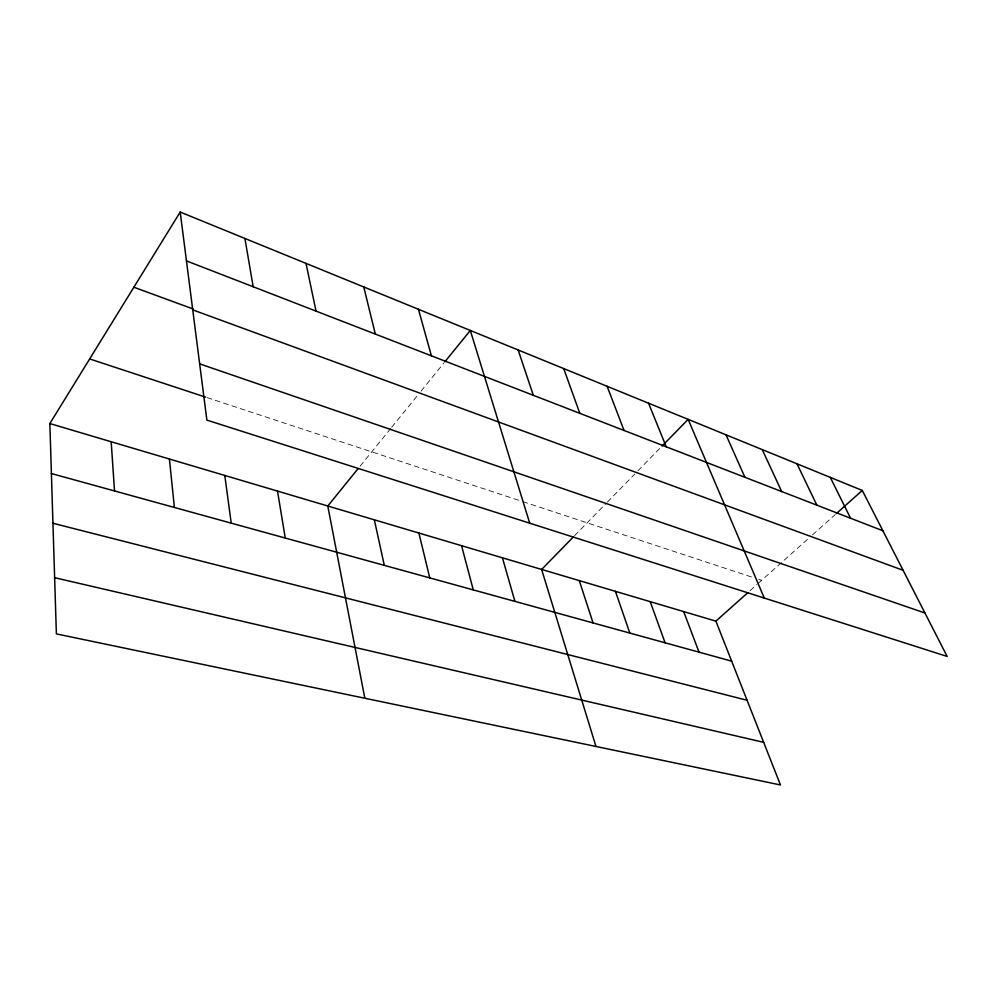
<?xml version="1.0" encoding="UTF-8"?>
<svg xmlns="http://www.w3.org/2000/svg" width="997" height="997" viewBox="0 0 997 997"><rect width="100%" height="100%" fill="white"/><g stroke="black" fill="none" stroke-linecap="round" stroke-linejoin="round"><path stroke-width="0.75" stroke-dasharray="4.99 3.74" d="M360.079 466.21L390.749 428.436M391.696 427.264L418.192 394.638M421.033 391.136L443.827 363.07M574.559 535.713L606.313 503.186M607.385 502.102L634.777 474.036M637.93 470.808L661.073 447.092M750.056 590.648L757.01 584.441M758.169 583.407L809.041 537.969M812.48 534.903L835.312 514.514M206.977 397.591L521.331 501.142M522.802 501.628L752.86 577.413M758.717 579.332L761.646 580.304"/><path stroke-width="1.5" d="M49.85 423.551L715.896 621.143L780.464 784.963L56.38 633.893L49.85 423.551L180.195 212.037L862.268 490.437L947.15 656.437L206.878 420.111L180.195 212.037M358.135 468.602L327.776 506.002L364.827 698.249M444.774 361.899L470.31 330.456L529.719 523.176M573.512 536.797L541.633 569.449L595.969 746.479M662.12 446.02L688.142 419.363L764.288 598.063M715.896 621.143L747.738 592.717M836.458 513.492L862.268 490.437M54.636 577.687L763.652 742.329M52.953 523.263L747.077 700.268M51.408 473.55L731.673 661.161M89.668 358.945L205.532 397.118M199.674 363.868L924.929 612.993M133.86 287.236L193.119 308.983M192.745 309.868L903.108 570.296M186.464 260.902L882.881 530.753M830.289 477.389L850.566 518.228M796.989 463.792L816.855 505.167M762.256 449.622L781.673 491.533M726.003 434.817L744.921 477.301M648.548 403.212L666.233 446.806M607.111 386.288L624.072 430.467M683.68 611.585L699.022 652.163M650.218 601.665L665.099 642.803M563.691 368.566L579.818 413.319M615.448 591.346L629.817 633.07M518.141 349.972L533.345 395.31M579.282 580.615L593.078 622.938M502.426 557.809L514.913 601.378M418.453 309.282L431.389 355.804M461.549 545.683L473.276 589.9M363.755 286.962L375.333 334.082M418.89 533.034L429.769 577.899M374.349 519.811L384.294 565.361M306.004 263.382L316.024 311.101M244.913 238.445L253.176 286.75M277.515 491.085L285.254 538.044M224.799 475.444L231.217 523.138M169.415 459.019L174.388 507.473M111.178 441.746L114.53 490.96"/></g></svg>
